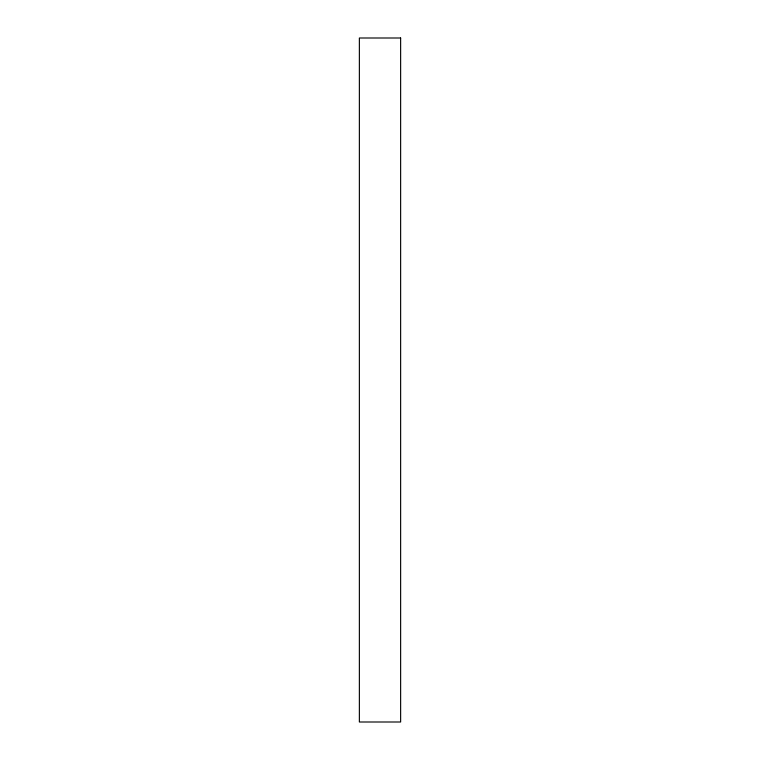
<?xml version="1.0" encoding="UTF-8"?>
<svg xmlns="http://www.w3.org/2000/svg" width="760" height="760" viewBox="0 0 760 760"><rect width="100%" height="100%" fill="white"/><g stroke="black" fill="none" stroke-linecap="round" stroke-linejoin="round"><path stroke-width="1.14" d="M400.634 38L359.366 38L359.366 722L400.634 722L400.634 38"/></g></svg>
